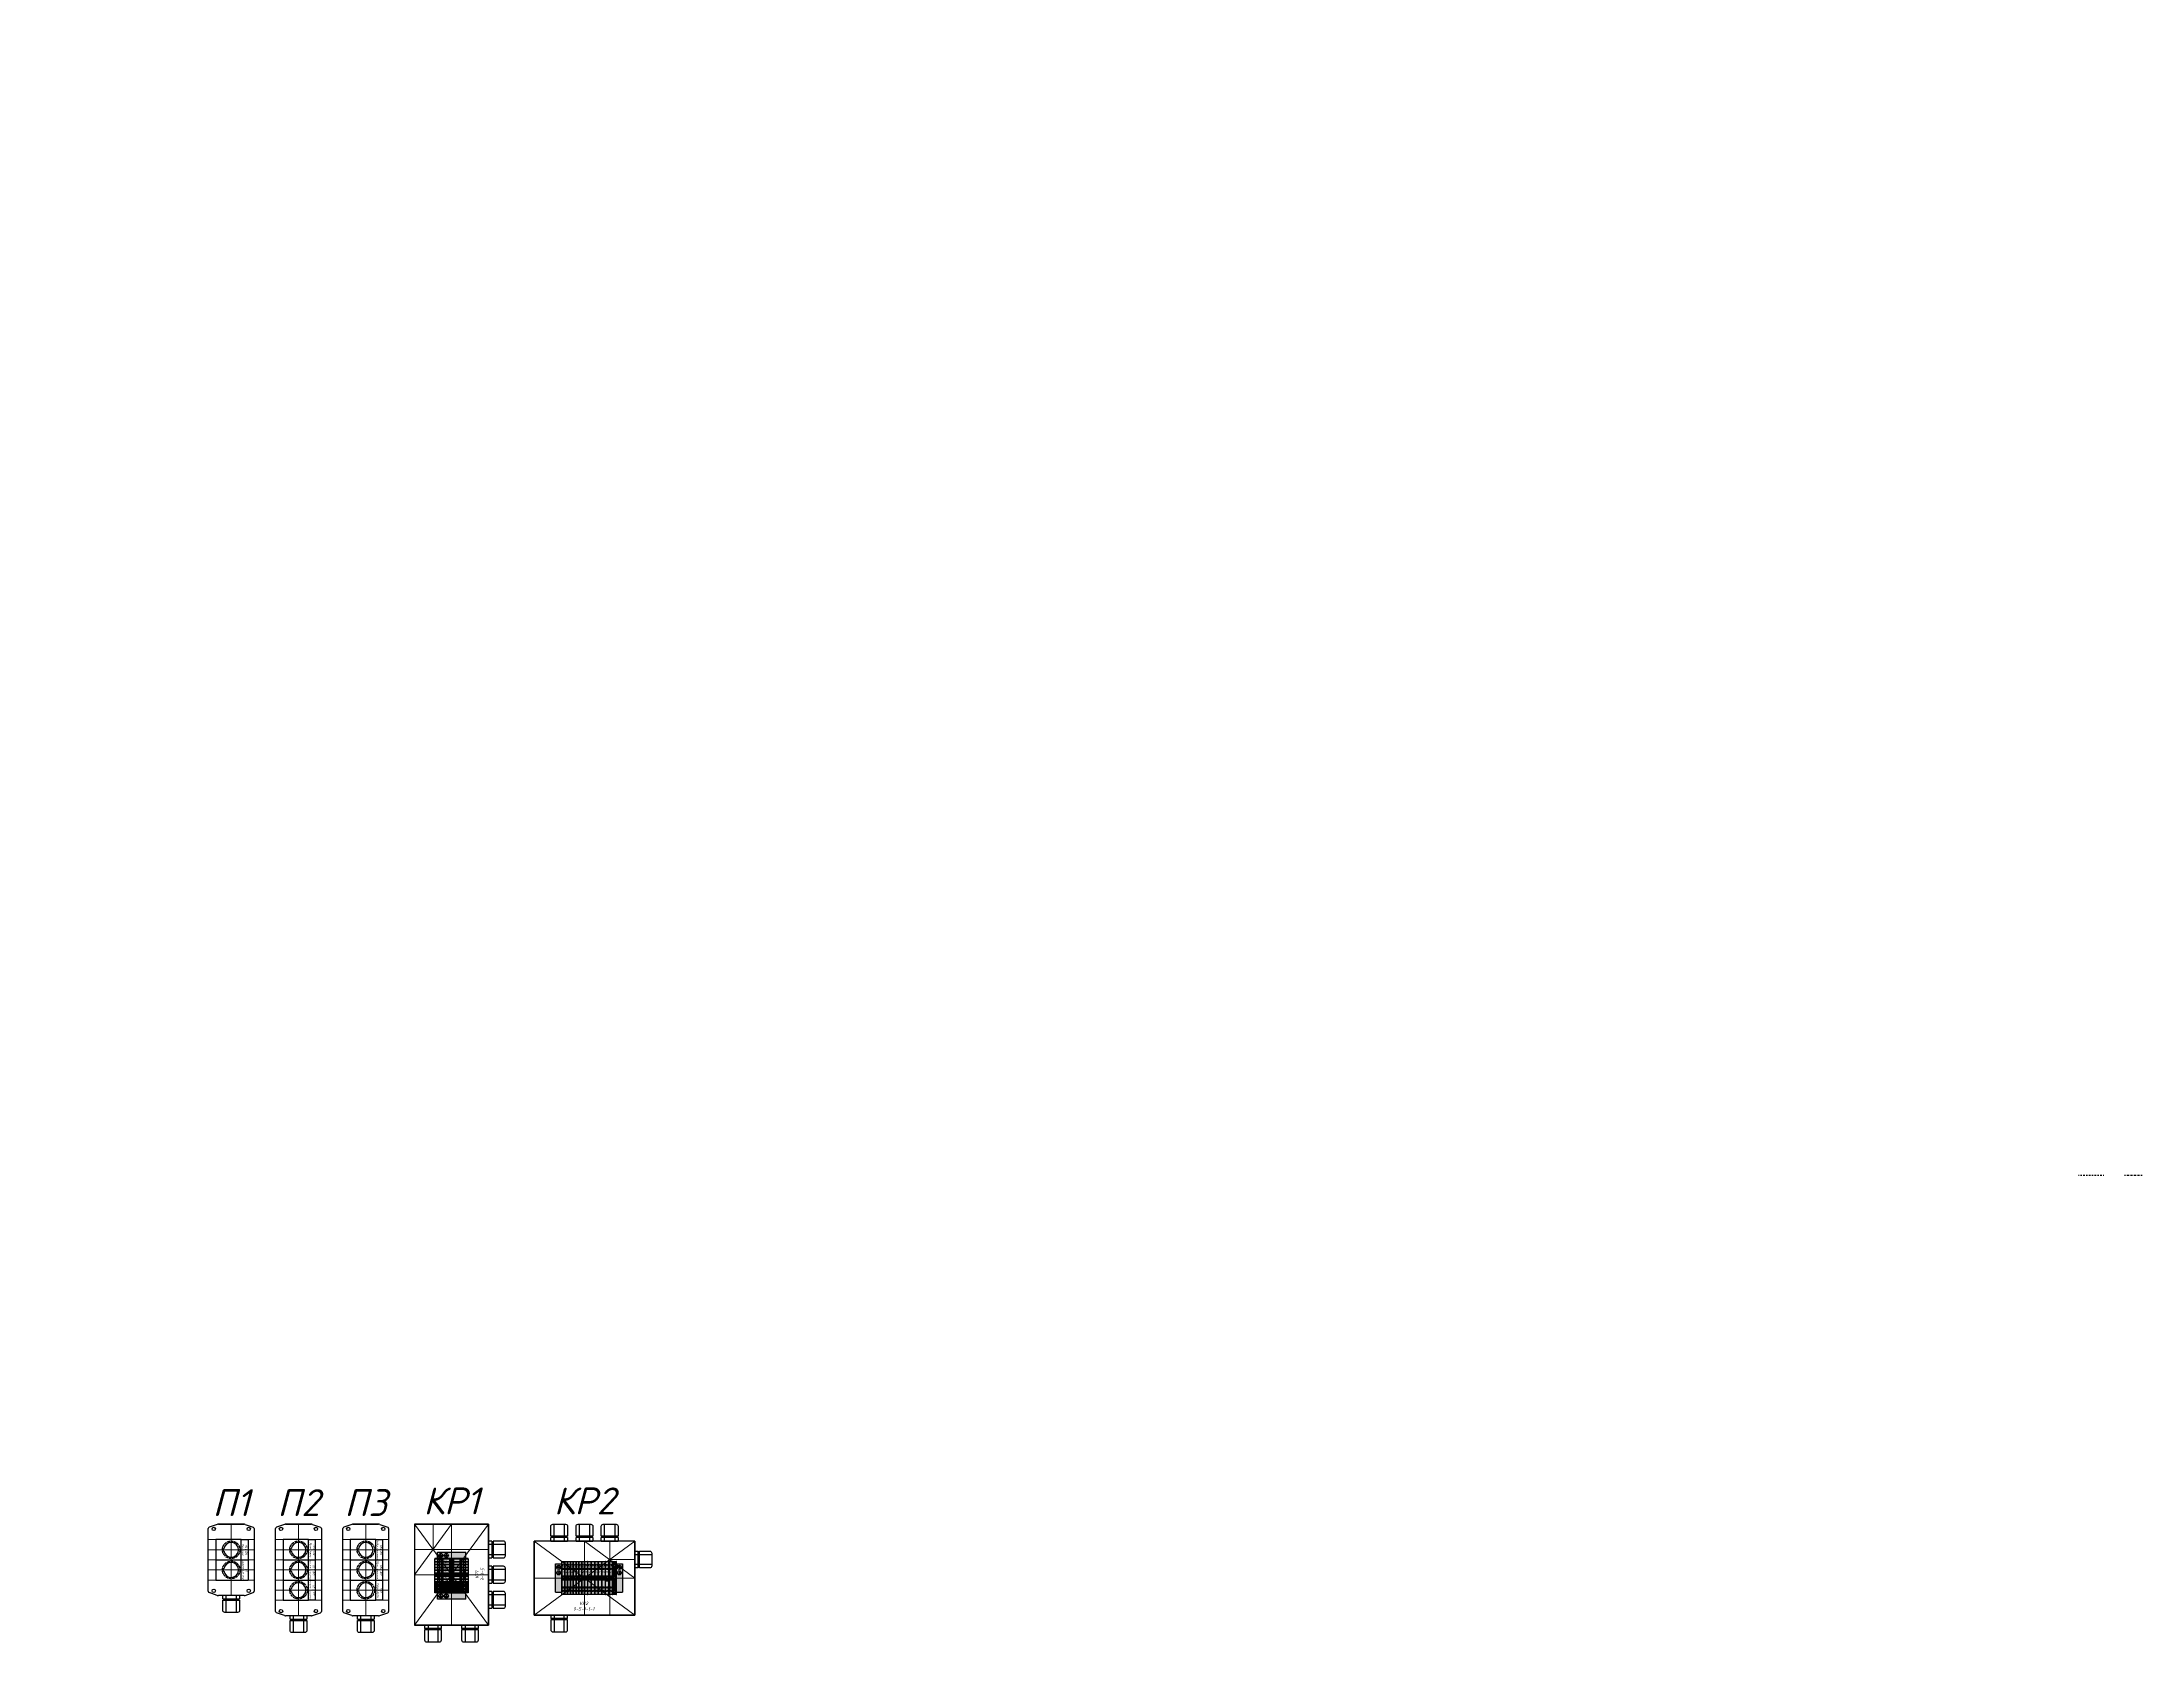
# Model space of a CAD drawing. Header units: millimetres. Extents: x 0 to 53000, y -591 to 24400.
# Drawn here: x 5819 to 8940, y 6825 to 9202 of the extents above; entities that cross this region are included whole.
import ezdxf
from ezdxf.enums import TextEntityAlignment as Align

# ---------------------------------------------------------------- set-up
doc = ezdxf.new("R2010")
doc.units = ezdxf.units.MM
doc.linetypes.add('Ш4х1_Гост_ЕСКД', pattern=[5, 4, -1])
for name, color, linetype, lineweight in [('Основная', 7, 'Continuous', 30), ('Перемычка', 6, 'Continuous', 140), ('Штриховая', 7, 'Ш4х1_Гост_ЕСКД', 30)]:
    doc.layers.add(name, color=color, linetype=linetype, lineweight=lineweight)
doc.layers.add('Привязки', color=2, linetype='Continuous', lineweight=0, plot=False, transparency=0.8)
doc.styles.add('текст', font='isocpeui.ttf')

# ---------------------------------------------------------------- blocks, each defined once
blk = doc.blocks.new('Кнопочный пост на 2 отв')
at = {"layer": 'Основная'}
for p, q in [((0, -46.6), (0, 46.6)), ((13.2, 52.7), (1.3, 48.5)), ((14.9, 53), (53.1, 53)), ((53.1, 53), (14.9, 53)), ((34, 53), (14.9, 53)), ((54.8, 52.7), (66.7, 48.5)), ((68, 46.6), (68, -46.6)), ((49, 30), (11, 30)), ((11, 30), (11, 0)), ((11, 0), (49, 0)), ((11, 0), (11, -30)), ((21.6, 16.5), (23.1, 16.5)), ((21.6, 13.5), (23.1, 13.5)), ((49, 30), (59, 30)), ((49, -30), (49, 30)), ((49, 0), (59, 0)), ((59, 30), (59, -30)), ((11, -30), (11, -30)), ((11, -30), (49, -30)), ((21.6, -13.5), (23.1, -13.5)), ((21.6, -16.5), (23.1, -16.5)), ((49, -30), (59, -30)), ((13.2, -52.7), (1.3, -48.5)), ((53.1, -53), (14.9, -53)), ((34, -53), (14.9, -53)), ((54.8, -52.7), (66.7, -48.5))]:
    blk.add_line(p, q, dxfattribs=at)
for centre in [(8, 46), (60, 46), (8, -46), (60, -46)]:
    blk.add_circle(centre, 2.5, dxfattribs=at)
for centre, radius, start, end in [((2, 46.6), 2, 109.6538, 180), ((14.9, 48), 5, 90, 109.6538), ((53.1, 48), 5, 70.3462, 90), ((66, 46.6), 2, 0, 70.3462), ((34, 15), 12.5, 173.1079, 186.8921), ((34, 15), 11, 187.8375, 172.1625), ((34, -15), 12.5, 173.1079, 186.8921), ((34, -15), 11, 187.8375, 172.1625), ((2, -46.6), 2, 180, 250.3462), ((14.9, -48), 5, 250.3462, 270), ((53.1, -48), 5, 270, 289.6538), ((66, -46.6), 2, 289.6538, 0)]:
    blk.add_arc(centre, radius, start, end, dxfattribs=at)
at = {"layer": 'Привязки'}
for p, q in [((34, 53), (34, -53)), ((34, 30), (0, 30)), ((68, 15), (0, 15)), ((34, 0), (0, 0)), ((11, -30), (11, 30)), ((34, 30), (68, 30)), ((34, -15), (34, 15)), ((34, 0), (68, 0)), ((49, -15), (49, 30)), ((0, -15), (68, -15)), ((34, -30), (0, -30)), ((34, -45), (34, -15)), ((34, -30), (68, -30)), ((49, -15), (49, -30))]:
    blk.add_line(p, q, dxfattribs=at)
at = {"layer": 'Штриховая'}
for centre in [(34, 15), (34, -15)]:
    blk.add_circle(centre, 13, dxfattribs=at)
at = {"style": 'текст'}
blk.add_attdef('№', text='', height=40, dxfattribs=at).set_placement((34, 53), align=Align.BOTTOM_CENTER)
blk = doc.blocks.new('Сальник')
at = {"layer": 'Основная'}
for p, q in [((-12.5, 0), (-12.5, -5)), ((-12.5, 0), (12.5, 0)), ((-7.5, 0), (-7.5, -5)), ((7.5, -5), (7.5, 0)), ((12.5, -5), (12.5, 0)), ((12.5, -5), (-12.5, -5)), ((12.5, -7), (-12.5, -7)), ((-12.5, -7), (-12.5, -22)), ((-10.5, -5), (-10.5, -7)), ((-9.5, -25), (9.5, -25)), ((-7.5, -7), (-7.5, -25)), ((7.5, -25), (7.5, -7)), ((10.5, -7), (10.5, -5)), ((12.5, -22), (12.5, -7))]:
    blk.add_line(p, q, dxfattribs=at)
for centre, start, end in [((-9.5, -22), 180, 270), ((9.5, -22), 270, 0)]:
    blk.add_arc(centre, 3, start, end, dxfattribs=at)
blk = doc.blocks.new('Стопор на DIN')
at = {"layer": 'Основная', "true_color": 0x939598}
h = blk.add_hatch(color=252, dxfattribs=at)
h.dxf.hatch_style = 1
h.paths.add_polyline_path([(0, 21), (-9.5, 21), (-9.5, -21), (0, -21)])
at = {"layer": 'Основная'}
for p, q in [((-9.5, -21), (-9.5, 21)), ((-9.5, 21), (0, 21)), ((-4.8, 15.9), (-7.8, 15.9)), ((-7.8, 15.9), (-1.7, 15.9)), ((-7.8, 7.7), (-1.7, 7.7)), ((-4.8, 19), (-4.8, 12.9)), ((-4.8, 10.7), (-4.8, 4.6)), ((0, 21), (0, -21)), ((-9.5, -21), (0, -21))]:
    blk.add_line(p, q, dxfattribs=at)
for centre in [(-4.8, 15.9), (-4.8, 7.7)]:
    blk.add_circle(centre, 3.05, dxfattribs=at)
blk = doc.blocks.new('КПИ 2-1.5')
at = {"layer": 'Основная'}
for p, q in [((0, -24.65), (0, 24.65)), ((0, 24.65), (4.2, 24.65)), ((2.1, 3), (0.525, 3)), ((0.525, 3), (0.525, 0)), ((0.525, 0.5), (3.675, 0.5)), ((0.525, 0.5), (3.675, 0.5)), ((0.525, 0), (0.525, -3)), ((3.675, 3), (2.1, 3)), ((3.675, 3), (3.675, 0)), ((3.675, 0), (3.675, -3)), ((4.2, 24.65), (4.2, -24.65)), ((4.2, -24.65), (0, -24.65)), ((3.675, -0.5), (0.525, -0.5)), ((0.525, -0.5), (3.675, -0.5)), ((2.1, -3), (0.525, -3)), ((3.675, -3), (2.1, -3))]:
    blk.add_line(p, q, dxfattribs=at)
for points in [[(1.1, 14.825), (3.1, 14.825), (3.1, 12.825), (1.1, 12.825)], [(1.1, -12.825), (3.1, -12.825), (3.1, -14.825), (1.1, -14.825)]]:
    blk.add_lwpolyline(points, close=True, dxfattribs=at)
for centre in [(2.1, 19.2375), (2.1, -19.2375)]:
    blk.add_circle(centre, 1.4187, dxfattribs=at)
blk = doc.blocks.new('КПИ 2-1.5 черная')
at = {"layer": 'Основная', "true_color": 0x000000}
h = blk.add_hatch(dxfattribs=at)
h.set_pattern_fill('AR-B816', color=18)
h.set_pattern_definition([(0, (-15.73, 7), (0, 203.2), []), (90, (-15.73, 7), (-203.2, 203.2), [203.2, -203.2])])
h.paths.add_polyline_path([(4.2, 24.6), (0, 24.6), (0, -24.6), (4.2, -24.6)])
h.paths.add_polyline_path([(3.5, 19.2, -1), (0.7, 19.2, -1)], flags=16)
h.paths.add_polyline_path([(3.1, 14.8), (3.1, 12.8), (1.1, 12.8), (1.1, 14.8)], flags=16)
h.paths.add_polyline_path([(3.7, 3), (3.7, 0), (3.7, -3), (2.1, -3), (0.5, -3), (0.5, 0), (0.5, 3), (2.1, 3)], flags=16)
h.paths.add_polyline_path([(3.1, -12.8), (3.1, -14.8), (1.1, -14.8), (1.1, -12.8)], flags=16)
h.paths.add_polyline_path([(3.5, -19.2, -1), (0.7, -19.2, -1)], flags=16)
at = {"layer": 'Основная', "true_color": 0x454545}
h = blk.add_hatch(color=250, dxfattribs=at)
h.dxf.hatch_style = 1
h.paths.add_polyline_path([(0, -24.6), (4.2, -24.6), (4.2, 24.6), (0, 24.6)])
h.paths.add_polyline_path([(2.1, 3), (3.7, 3), (3.7, 0), (3.7, -3), (2.1, -3), (0.5, -3), (0.5, 0), (0.5, 3)], flags=16)
h.paths.add_polyline_path([(1.1, 12.8), (1.1, 14.8), (3.1, 14.8), (3.1, 12.8)], flags=16)
h.paths.add_polyline_path([(0.7, 19.2, -1), (3.5, 19.2, -1)], flags=16)
h.paths.add_polyline_path([(3.1, -12.8), (3.1, -14.8), (1.1, -14.8), (1.1, -12.8)], flags=16)
h.paths.add_polyline_path([(3.5, -19.2, -1), (0.7, -19.2, -1)], flags=16)
at = {"layer": 'Привязки'}
for centre in [(2.1, 1.8), (2.1, -1.7)]:
    blk.add_circle(centre, 0.00000908, dxfattribs=at)
for p in [(2.1, 1.8), (2.1, 1.8), (2.1, 1.8), (2.1, 1.8), (2.1, 1.8), (2.1, 1.8), (2.1, -1.7), (2.1, -1.7), (2.1, -1.7), (2.1, -1.7), (2.1, -1.7), (2.1, -1.7)]:
    blk.add_point(p, dxfattribs=at)
at = {"layer": 'Основная', "color": 18, "true_color": 0x000000}
blk.add_blockref('КПИ 2-1.5', (0, 0), dxfattribs=at)
at = {"style": 'текст'}
blk.add_attdef('№', text='', height=3, dxfattribs=at).set_placement((2, 9), align=Align.MIDDLE_CENTER)
blk = doc.blocks.new('КПИ 2-1.5 красная')
at = {"layer": 'Основная'}
h = blk.add_hatch(dxfattribs=at)
h.set_pattern_fill('AR-B816', color=1)
h.paths.add_polyline_path([(2253.5, 559.4), (2257.7, 559.4), (2257.7, 608.6), (2253.5, 608.6)])
h.paths.add_polyline_path([(2255.6, 587), (2257.2, 587), (2257.2, 584), (2257.2, 581), (2255.6, 581), (2254, 581), (2254, 584), (2254, 587)], flags=16)
h.paths.add_polyline_path([(2254.6, 596.8), (2254.6, 598.8), (2256.6, 598.8), (2256.6, 596.8)], flags=16)
h.paths.add_polyline_path([(2254.2, 603.2, -1), (2257, 603.2, -1)], flags=16)
h.paths.add_polyline_path([(2256.6, 571.2), (2256.6, 569.2), (2254.6, 569.2), (2254.6, 571.2)], flags=16)
h.paths.add_polyline_path([(2257, 564.8, -1), (2254.2, 564.8, -1)], flags=16)
at = {"layer": 'Основная', "true_color": 0x991b1e}
h = blk.add_hatch(color=244, dxfattribs=at)
h.dxf.hatch_style = 1
h.paths.add_polyline_path([(0, -24.6), (4.2, -24.6), (4.2, 24.6), (0, 24.6)])
h.paths.add_polyline_path([(1.1, 12.8), (1.1, 14.8), (3.1, 14.8), (3.1, 12.8)], flags=16)
h.paths.add_polyline_path([(2.1, 3), (3.7, 3), (3.7, 0), (3.7, -3), (2.1, -3), (0.5, -3), (0.5, 0), (0.5, 3)], flags=16)
h.paths.add_polyline_path([(0.7, 19.2, -1), (3.5, 19.2, -1)], flags=16)
h.paths.add_polyline_path([(3.1, -12.8), (3.1, -14.8), (1.1, -14.8), (1.1, -12.8)], flags=16)
h.paths.add_polyline_path([(3.5, -19.2, -1), (0.7, -19.2, -1)], flags=16)
at = {"layer": 'Привязки'}
for centre in [(2.1, 1.8), (2.1, -1.7)]:
    blk.add_circle(centre, 0.00000908, dxfattribs=at)
for p in [(2.1, 1.8), (2.1, 1.8), (2.1, 1.8), (2.1, 1.8), (2.1, 1.8), (2.1, 1.8), (2.1, -1.7), (2.1, -1.7), (2.1, -1.7), (2.1, -1.7), (2.1, -1.7), (2.1, -1.7)]:
    blk.add_point(p, dxfattribs=at)
at = {"layer": 'Основная', "color": 1}
blk.add_blockref('КПИ 2-1.5', (0, 0), dxfattribs=at)
at = {"style": 'текст'}
blk.add_attdef('№', text='', height=3, dxfattribs=at).set_placement((2, 9), align=Align.MIDDLE_CENTER)
blk = doc.blocks.new('Заглушка КПИ красаня 1.5-2.5')
at = {"layer": 'Основная'}
h = blk.add_hatch(color=1, dxfattribs=at)
h.dxf.hatch_style = 1
h.paths.add_polyline_path([(0, -24.65), (0.5, -24.65), (0.5, 24.65), (0, 24.65)])
for p, q in [((0, 24.65), (0, -24.65)), ((0.5, 24.65), (0, 24.65)), ((0.5, -24.65), (0.5, 24.65)), ((0, -24.65), (0.5, -24.65))]:
    blk.add_line(p, q, dxfattribs=at)
blk = doc.blocks.new('Кнопочный пост 3 отв')
at = {"layer": 'Основная'}
for p, q in [((13.2, 67.7), (1.3, 63.5)), ((14.9, 68), (53.1, 68)), ((53.1, 68), (14.9, 68)), ((34, 68), (14.9, 68)), ((54.8, 67.7), (66.7, 63.5)), ((0, -61.6), (0, 61.6)), ((49, 45), (11, 45)), ((11, 45), (11, 15)), ((21.6, 31.5), (23.1, 31.5)), ((49, 45), (59, 45)), ((49, -45), (49, 45)), ((59, 45), (59, -45)), ((68, 61.6), (68, -61.6)), ((11, 15), (49, 15)), ((11, 15), (11, -15)), ((21.6, 28.5), (23.1, 28.5)), ((21.6, 1.5), (23.1, 1.5)), ((49, 15), (59, 15)), ((11, -15), (11, -45)), ((11, -15), (49, -15)), ((21.6, -1.5), (23.1, -1.5)), ((21.6, -28.5), (23.1, -28.5)), ((49, -15), (59, -15)), ((11, -45), (49, -45)), ((21.6, -31.5), (23.1, -31.5)), ((59, -45), (49, -45)), ((13.2, -67.7), (1.3, -63.5)), ((53.1, -68), (14.9, -68)), ((34, -68), (14.9, -68)), ((54.8, -67.7), (66.7, -63.5))]:
    blk.add_line(p, q, dxfattribs=at)
for centre in [(8, 61), (60, 61), (8, -61), (60, -61)]:
    blk.add_circle(centre, 2.5, dxfattribs=at)
for centre, radius, start, end in [((2, 61.6), 2, 109.6538, 180), ((14.9, 63), 5, 90, 109.6538), ((53.1, 63), 5, 70.3462, 90), ((66, 61.6), 2, 0, 70.3462), ((34, 30), 12.5, 173.1079, 186.8921), ((34, 30), 11, 187.8375, 172.1625), ((34, 0), 12.5, 173.1079, 186.8921), ((34, 0), 11, 187.8375, 172.1625), ((34, -30), 12.5, 173.1079, 186.8921), ((34, -30), 11, 187.8375, 172.1625), ((2, -61.6), 2, 180, 250.3462), ((66, -61.6), 2, 289.6538, 0), ((14.9, -63), 5, 250.3462, 270), ((53.1, -63), 5, 270, 289.6538)]:
    blk.add_arc(centre, radius, start, end, dxfattribs=at)
at = {"layer": 'Привязки'}
for p, q in [((34, 68), (34, -68)), ((34, 45), (0, 45)), ((11, -45), (11, 45)), ((34, 45), (68, 45)), ((49, 0), (49, 45)), ((68, 30), (0, 30)), ((34, 15), (0, 15)), ((0, 0), (68, 0)), ((34, 0), (34, 30)), ((34, 15), (68, 15)), ((34, -30), (34, 0)), ((49, 0), (49, -45)), ((34, -15), (0, -15)), ((68, -30), (0, -30)), ((21, -30), (11, -30)), ((34, -15), (68, -15)), ((34, -45), (0, -45)), ((34, -45), (68, -45))]:
    blk.add_line(p, q, dxfattribs=at)
at = {"layer": 'Штриховая'}
for centre in [(34, 30), (34, 0), (34, -30)]:
    blk.add_circle(centre, 13, dxfattribs=at)
at = {"style": 'текст'}
blk.add_attdef('№', text='', height=40, dxfattribs=at).set_placement((34, 68), align=Align.BOTTOM_CENTER)
blk = doc.blocks.new('КПИ 2-2.5')
at = {"layer": 'Основная'}
for p, q in [((0, -24.65), (0, 24.65)), ((0, 24.65), (5.2, 24.65)), ((2.6, 3), (1.025, 3)), ((1.025, 3), (1.025, 0)), ((1.025, 0.5), (4.175, 0.5)), ((1.025, 0.5), (4.175, 0.5)), ((1.025, 0), (1.025, -3)), ((4.175, 3), (2.6, 3)), ((4.175, 3), (4.175, 0)), ((4.175, 0), (4.175, -3)), ((5.2, 24.65), (5.2, -24.65)), ((5.2, -24.65), (0, -24.65)), ((4.175, -0.5), (1.025, -0.5)), ((1.025, -0.5), (4.175, -0.5)), ((2.6, -3), (1.025, -3)), ((4.175, -3), (2.6, -3))]:
    blk.add_line(p, q, dxfattribs=at)
for points in [[(1.6, 14.825), (3.6, 14.825), (3.6, 12.825), (1.6, 12.825)], [(1.6, -12.825), (3.6, -12.825), (3.6, -14.825), (1.6, -14.825)]]:
    blk.add_lwpolyline(points, close=True, dxfattribs=at)
for centre in [(2.6, 19.2375), (2.6, -19.2375)]:
    blk.add_circle(centre, 1.4187, dxfattribs=at)
blk = doc.blocks.new('КПИ 2-2.5 ЖЗ')
at = {"layer": 'Основная', "true_color": 0x939598}
h = blk.add_hatch(color=252, dxfattribs=at)
h.set_gradient(color1=(19, 103, 52), color2=(200, 201, 45), rotation=45, name='CYLINDER')
h.paths.add_polyline_path([(5.2, 24.6), (0, 24.6), (0, 0), (1, 0), (1, 3), (2.6, 3), (4.2, 3), (4.2, -3), (5.2, -3)])
h.paths.add_polyline_path([(1.6, 12.8), (1.6, 14.8), (3.6, 14.8), (3.6, 12.8)], flags=16)
edge = h.paths.add_edge_path(flags=16)
edge.add_arc((2.6, 19.2), 1.42, 0, 360)
at = {"layer": 'Основная'}
h = blk.add_hatch(color=256, dxfattribs=at)
h.set_gradient(color1=(200, 201, 45), color2=(19, 103, 52), rotation=45, name='CYLINDER')
h.paths.add_polyline_path([(5.2, 0), (4.2, 0), (4.2, -3), (2.6, -3), (1, -3), (1, 3), (0, 3), (0, -24.6), (5.2, -24.6)])
h.paths.add_polyline_path([(3.6, -12.8), (3.6, -14.8), (1.6, -14.8), (1.6, -12.8)], flags=16)
edge = h.paths.add_edge_path(flags=16)
edge.add_arc((2.6, -19.2), 1.42, 0, 360)
at = {"layer": 'Привязки'}
for centre in [(2.6, 1.8), (2.6, -1.7)]:
    blk.add_circle(centre, 0.00000908, dxfattribs=at)
for p in [(2.6, 1.8), (2.6, 1.8), (2.6, 1.8), (2.6, 1.8), (2.6, 1.8), (2.6, 1.8), (2.6, -1.7), (2.6, -1.7), (2.6, -1.7), (2.6, -1.7), (2.6, -1.7), (2.6, -1.7)]:
    blk.add_point(p, dxfattribs=at)
at = {"layer": 'Основная'}
blk.add_blockref('КПИ 2-2.5', (0, 0), dxfattribs=at)
blk = doc.blocks.new('Заглушка КПИ черн 1.5-2.5')
at = {"layer": 'Основная', "true_color": 0x000000}
h = blk.add_hatch(color=18, dxfattribs=at)
h.dxf.hatch_style = 1
h.paths.add_polyline_path([(0, -24.65), (0.5, -24.65), (0.5, 24.65), (0, 24.65)])
at = {"layer": 'Основная'}
for p, q in [((0, 24.65), (0, -24.65)), ((0.5, 24.65), (0, 24.65)), ((0.5, -24.65), (0.5, 24.65)), ((0, -24.65), (0.5, -24.65))]:
    blk.add_line(p, q, dxfattribs=at)
blk = doc.blocks.new('Заглушка КПИ зеленая 1.5-2.5')
at = {"layer": 'Основная'}
h = blk.add_hatch(color=3, dxfattribs=at)
h.dxf.hatch_style = 1
h.paths.add_polyline_path([(2212.9, 559.4), (2213.4, 559.4), (2213.4, 608.6), (2212.9, 608.6)])
for p, q in [((2212.9, 608.6), (2212.9, 559.4)), ((2213.4, 608.6), (2212.9, 608.6)), ((2213.4, 559.4), (2213.4, 608.6)), ((2212.9, 559.4), (2213.4, 559.4))]:
    blk.add_line(p, q, dxfattribs=at)
blk = doc.blocks.new('КПИ 2-2.5 синяя')
at = {"layer": 'Основная', "true_color": 0x22346e}
h = blk.add_hatch(color=159, dxfattribs=at)
h.dxf.hatch_style = 1
h.paths.add_polyline_path([(5.2, 24.6), (0, 24.6), (0, -24.6), (5.2, -24.6)])
h.paths.add_polyline_path([(4.2, 3), (4.2, 0), (4.2, -3), (2.6, -3), (1, -3), (1, 0), (1, 3), (2.6, 3)], flags=16)
h.paths.add_polyline_path([(1.6, 12.8), (1.6, 14.8), (3.6, 14.8), (3.6, 12.8)], flags=16)
h.paths.add_polyline_path([(1.2, 19.2, -1), (4, 19.2, -1)], flags=16)
h.paths.add_polyline_path([(3.6, -12.8), (3.6, -14.8), (1.6, -14.8), (1.6, -12.8)], flags=16)
h.paths.add_polyline_path([(4, -19.2, -1), (1.2, -19.2, -1)], flags=16)
at = {"layer": 'Привязки'}
for centre in [(2.6, 1.8), (2.6, -1.7)]:
    blk.add_circle(centre, 0.00000908, dxfattribs=at)
for p in [(2.6, 1.8), (2.6, 1.8), (2.6, 1.8), (2.6, 1.8), (2.6, 1.8), (2.6, 1.8), (2.6, -1.7), (2.6, -1.7), (2.6, -1.7), (2.6, -1.7), (2.6, -1.7), (2.6, -1.7)]:
    blk.add_point(p, dxfattribs=at)
at = {"layer": 'Основная'}
blk.add_blockref('КПИ 2-2.5', (0, 0), dxfattribs=at)
blk = doc.blocks.new('Заглушка КПИ синяя 1.5-2.5')
at = {"layer": 'Основная'}
h = blk.add_hatch(color=5, dxfattribs=at)
h.dxf.hatch_style = 1
h.paths.add_polyline_path([(0, -24.65), (0.5, -24.65), (0.5, 24.65), (0, 24.65)])
for p, q in [((0, 24.65), (0, -24.65)), ((0.5, 24.65), (0, 24.65)), ((0.5, -24.65), (0.5, 24.65)), ((0, -24.65), (0.5, -24.65))]:
    blk.add_line(p, q, dxfattribs=at)
blk = doc.blocks.new('КПИ 2-2.5 серая')
at = {"layer": 'Основная', "true_color": 0x939598}
h = blk.add_hatch(dxfattribs=at)
h.set_pattern_fill('AR-B816', color=252)
h.paths.add_polyline_path([(2283.7, 559.4), (2288.9, 559.4), (2288.9, 608.6), (2283.7, 608.6)])
h.paths.add_polyline_path([(2286.3, 587), (2287.9, 587), (2287.9, 584), (2287.9, 581), (2286.3, 581), (2284.7, 581), (2284.7, 584), (2284.7, 587)], flags=16)
h.paths.add_polyline_path([(2285.3, 596.8), (2285.3, 598.8), (2287.3, 598.8), (2287.3, 596.8)], flags=16)
h.paths.add_polyline_path([(2284.9, 603.2, -1), (2287.7, 603.2, -1)], flags=16)
h.paths.add_polyline_path([(2285.3, 571.2), (2287.3, 571.2), (2287.3, 569.2), (2285.3, 569.2)], flags=16)
h.paths.add_polyline_path([(2287.7, 564.8, -1), (2284.9, 564.8, -1)], flags=16)
h = blk.add_hatch(color=252, dxfattribs=at)
h.dxf.hatch_style = 1
h.paths.add_polyline_path([(5.2, 24.6), (0, 24.6), (0, -24.6), (5.2, -24.6)])
h.paths.add_polyline_path([(4.2, 3), (4.2, 0), (4.2, -3), (2.6, -3), (1, -3), (1, 0), (1, 3), (2.6, 3)], flags=16)
h.paths.add_polyline_path([(1.6, 12.8), (1.6, 14.8), (3.6, 14.8), (3.6, 12.8)], flags=16)
h.paths.add_polyline_path([(1.2, 19.2, -1), (4, 19.2, -1)], flags=16)
h.paths.add_polyline_path([(3.6, -12.8), (3.6, -14.8), (1.6, -14.8), (1.6, -12.8)], flags=16)
h.paths.add_polyline_path([(4, -19.2, -1), (1.2, -19.2, -1)], flags=16)
at = {"layer": 'Привязки'}
blk.add_line((0, 0), (5.2, 0), dxfattribs=at)
for centre in [(2.6, 1.8), (2.6, -1.7)]:
    blk.add_circle(centre, 0.00000908, dxfattribs=at)
for p in [(2.6, 1.8), (2.6, 1.8), (2.6, 1.8), (2.6, 1.8), (2.6, 1.8), (2.6, 1.8), (2.6, -1.7), (2.6, -1.7), (2.6, -1.7), (2.6, -1.7), (2.6, -1.7), (2.6, -1.7)]:
    blk.add_point(p, dxfattribs=at)
at = {"layer": 'Основная'}
blk.add_blockref('КПИ 2-2.5', (0, 0), dxfattribs=at)
blk = doc.blocks.new('Заглушка КПИ серая 1.5-2.5')
at = {"layer": 'Основная', "true_color": 0x939598}
h = blk.add_hatch(color=252, dxfattribs=at)
h.dxf.hatch_style = 1
h.paths.add_polyline_path([(0, -24.65), (0.5, -24.65), (0.5, 24.65), (0, 24.65)])
at = {"layer": 'Основная'}
for p, q in [((0, 24.65), (0, -24.65)), ((0.5, 24.65), (0, 24.65)), ((0.5, -24.65), (0.5, 24.65)), ((0, -24.65), (0.5, -24.65))]:
    blk.add_line(p, q, dxfattribs=at)

msp = doc.modelspace()

# ---------------------------------------------------------------- linework, layer by layer
at = {"layer": 'Основная'}
for p, q in [((6482.5, 7000), (6372.5, 7000)), ((6372.5, 7000), (6372.5, 6850)), ((6372.5, 7000), (6372.5, 6962.5)), ((6372.5, 7000), (6400, 7000)), ((6400, 7000), (6427.5, 7000)), ((6427.5, 7000), (6455, 7000)), ((6455, 7000), (6482.5, 7000)), ((6482.5, 6850), (6482.5, 7000)), ((6482.5, 7000), (6482.5, 6962.5)), ((6372.5, 6962.5), (6372.5, 6925)), ((6482.5, 6962.5), (6482.5, 6925)), ((6550, 6975), (6550, 6865)), ((6700, 6975), (6550, 6975)), ((6587.5, 6975), (6550, 6975)), ((6550, 6865), (6550, 6975)), ((6550, 6975), (6550, 6947.5)), ((6625, 6975), (6587.5, 6975)), ((6662.5, 6975), (6625, 6975)), ((6700, 6975), (6662.5, 6975)), ((6700, 6865), (6700, 6975)), ((6700, 6975), (6700, 6947.5)), ((6550, 6947.5), (6550, 6920)), ((6700, 6947.5), (6700, 6920)), ((6372.5, 6925), (6372.5, 6887.5)), ((6482.5, 6925), (6482.5, 6887.5)), ((6550, 6920), (6550, 6892.5)), ((6700, 6920), (6700, 6892.5)), ((6372.5, 6887.5), (6372.5, 6850)), ((6482.5, 6887.5), (6482.5, 6850)), ((6550, 6892.5), (6550, 6865)), ((6700, 6892.5), (6700, 6865)), ((6372.5, 6850), (6482.5, 6850)), ((6482.5, 6850), (6372.5, 6850)), ((6372.5, 6850), (6400, 6850)), ((6400, 6850), (6427.5, 6850)), ((6427.5, 6850), (6455, 6850)), ((6455, 6850), (6482.5, 6850)), ((6550, 6865), (6700, 6865)), ((6587.5, 6865), (6550, 6865)), ((6625, 6865), (6587.5, 6865)), ((6662.5, 6865), (6625, 6865)), ((6700, 6865), (6662.5, 6865))]:
    msp.add_line(p, q, dxfattribs=at)
at = {"layer": 'Перемычка'}
for p, q in [((6425.75002, 6916.30706), (6425.75002, 6920.50706)), ((6642.89776, 6921.74998), (6637.69777, 6921.75)), ((6648.09777, 6921.75), (6653.29777, 6921.75))]:
    msp.add_line(p, q, dxfattribs=at)
at = {"layer": 'Привязки'}
for p, q in [((6372.5, 6850), (6482.5, 7000)), ((6372.5, 7000), (6482.5, 6850)), ((6372.5, 6925), (6427.5, 7000)), ((6400, 6962.5), (6400, 7000)), ((6427.5, 6850), (6427.5, 7000)), ((6372.5, 6962.5), (6482.5, 6962.5)), ((6550, 6975), (6700, 6865)), ((6700, 6975), (6550, 6865)), ((6625, 6975), (6625, 6865)), ((6625, 6975), (6700, 6920)), ((6662.5, 6975), (6662.5, 6865)), ((6662.5, 6947.5), (6700, 6947.5)), ((6372.5, 6925), (6482.5, 6925)), ((6550, 6920), (6700, 6920))]:
    msp.add_line(p, q, dxfattribs=at)

# ---------------------------------------------------------------- block references
at = {"layer": 'Основная', "rotation": 90}
for name, p, values in [('КПИ 2-1.5 красная', (6427.50001, 6944.10709), {'№': '11'}), ('КПИ 2-1.5 красная', (6427.50001, 6939.90709), {'№': '10'}), ('КПИ 2-1.5 красная', (6427.50001, 6935.70709), {'№': '9'}), ('КПИ 2-1.5 красная', (6427.50001, 6931.50709), {'№': '8'}), ('КПИ 2-1.5 красная', (6427.50001, 6927.30709), {'№': '7'}), ('КПИ 2-1.5 черная', (6427.50003, 6922.60706), {'№': '6'}), ('КПИ 2-1.5 черная', (6427.50003, 6918.40706), {'№': '5'}), ('КПИ 2-1.5 черная', (6427.50003, 6914.20706), {'№': '4'})]:
    msp.add_blockref(name, p, dxfattribs=at).add_auto_attribs(values)
at = {"layer": 'Основная'}
for name, p, values in [('КПИ 2-1.5 красная', (6591.59776, 6919.99999), {'№': '1'}), ('КПИ 2-1.5 красная', (6595.79776, 6919.99999), {'№': '2'}), ('КПИ 2-1.5 красная', (6599.99776, 6919.99999), {'№': '3'}), ('КПИ 2-1.5 красная', (6604.19776, 6919.99999), {'№': '4'}), ('КПИ 2-1.5 красная', (6608.39776, 6919.99999), {'№': '5'}), ('КПИ 2-1.5 красная', (6612.59776, 6919.99999), {'№': '6'}), ('КПИ 2-1.5 красная', (6616.79776, 6920), {'№': '7'}), ('КПИ 2-1.5 красная', (6620.99776, 6919.99999), {'№': '8'}), ('КПИ 2-1.5 красная', (6625.19776, 6919.99999), {'№': '9'}), ('Кнопочный пост на 2 отв', (6066, 6947), {'№': 'П1'}), ('Кнопочный пост 3 отв', (6166, 6932), {'№': 'П2'}), ('Кнопочный пост 3 отв', (6266, 6932), {'№': 'П3'}), ('КПИ 2-1.5 черная', (6656.39776, 6919.99997), {'№': '15'})]:
    msp.add_blockref(name, p, dxfattribs=at).add_auto_attribs(values)
at = {"layer": 'Основная', "lineweight": -3}
ref = msp.add_blockref('КПИ 2-2.5 серая', (6629.89776, 6919.99999), dxfattribs=at)
ref.add_attrib('№', '10', dxfattribs={"layer": '0', "height": 3, "style": 'текст'}).set_placement((6632.49776, 6928.82499), align=Align.MIDDLE_CENTER)
ref = msp.add_blockref('КПИ 2-2.5 серая', (6635.09776, 6919.99999), dxfattribs=at)
ref.add_attrib('№', '11', dxfattribs={"layer": '0', "height": 3, "style": 'текст'}).set_placement((6637.69776, 6928.82499), align=Align.MIDDLE_CENTER)
ref = msp.add_blockref('КПИ 2-2.5 серая', (6640.29776, 6919.99998), dxfattribs=at)
ref.add_attrib('№', '12', dxfattribs={"layer": '0', "height": 3, "style": 'текст'}).set_placement((6642.89776, 6928.82498), align=Align.MIDDLE_CENTER)
ref = msp.add_blockref('КПИ 2-2.5 серая', (6645.49776, 6919.99999), dxfattribs=at)
ref.add_attrib('№', '13', dxfattribs={"layer": '0', "height": 3, "style": 'текст'}).set_placement((6648.09776, 6928.82499), align=Align.MIDDLE_CENTER)
ref = msp.add_blockref('КПИ 2-2.5 серая', (6650.69776, 6919.99999), dxfattribs=at)
ref.add_attrib('№', '14', dxfattribs={"layer": '0', "height": 3, "style": 'текст'}).set_placement((6653.29776, 6928.82499), align=Align.MIDDLE_CENTER)
at = {"layer": 'Основная', "xscale": -1}
for p, rotation in [((6587.5, 6975), 180), ((6625, 6975), 180), ((6662.5, 6975), 180), ((6700, 6947.5), 90)]:
    msp.add_blockref('Сальник', p, dxfattribs=dict(at, rotation=rotation))
at = {"layer": 'Основная', "rotation": 90}
for name, p in [('Сальник', (6482.5, 6962.5)), ('Заглушка КПИ красаня 1.5-2.5', (6427.5, 6948.30709)), ('Сальник', (6482.5, 6925)), ('Заглушка КПИ черн 1.5-2.5', (6427.50003, 6926.80709)), ('Сальник', (6482.5, 6887.5))]:
    msp.add_blockref(name, p, dxfattribs=at)
at = {"layer": 'Основная', "lineweight": -3, "rotation": 90}
for name, p in [('Стопор на DIN', (6427.5, 6958.30709)), ('Заглушка КПИ зеленая 1.5-2.5', (7011.49999, 4700.78356)), ('Стопор на DIN', (6427.5, 6898.10703))]:
    msp.add_blockref(name, p, dxfattribs=at)
at = {"layer": 'Основная', "lineweight": -3}
for name, p in [('Стопор на DIN', (6591.59776, 6920)), ('Заглушка КПИ зеленая 1.5-2.5', (4459.07426, 6336.00001)), ('Заглушка КПИ зеленая 1.5-2.5', (4459.07426, 6336.00001)), ('Стопор на DIN', (6681.70518, 6920.00004))]:
    msp.add_blockref(name, p, dxfattribs=at)
at = {"layer": 'Основная'}
for name, p in [('Заглушка КПИ красаня 1.5-2.5', (6629.39776, 6919.99999)), ('Заглушка КПИ серая 1.5-2.5', (6655.89776, 6919.99997)), ('Заглушка КПИ черн 1.5-2.5', (6660.59776, 6919.99997)), ('Заглушка КПИ синяя 1.5-2.5', (6666.29776, 6919.99997)), ('Сальник', (6400, 6850)), ('Сальник', (6455, 6850)), ('Сальник', (6587.5, 6865))]:
    msp.add_blockref(name, p, dxfattribs=at)
at = {"layer": 'Основная', "lineweight": -3}
ref = msp.add_blockref('КПИ 2-2.5 синяя', (6661.09776, 6919.99997), dxfattribs=at)
ref.add_attrib('№', '16', dxfattribs={"layer": '0', "height": 3, "style": 'текст'}).set_placement((6663.69776, 6928.82497), align=Align.MIDDLE_CENTER)
ref = msp.add_blockref('КПИ 2-2.5 ЖЗ', (6666.79776, 6920), dxfattribs=at)
ref.add_attrib('№', '17', dxfattribs={"layer": '0', "height": 3, "style": 'текст'}).set_placement((6669.39776, 6928.825), align=Align.MIDDLE_CENTER)
ref = msp.add_blockref('КПИ 2-2.5 ЖЗ', (6427.50002, 6903.30703), dxfattribs=dict(at, rotation=90))
ref.add_attrib('№', '2', dxfattribs={"layer": '0', "height": 3, "rotation": 90, "style": 'текст'}).set_placement((6418.67502, 6905.90703), align=Align.MIDDLE_CENTER)
ref = msp.add_blockref('КПИ 2-2.5 ЖЗ', (6427.50002, 6898.10703), dxfattribs=dict(at, rotation=90))
ref.add_attrib('№', '1', dxfattribs={"layer": '0', "height": 3, "rotation": 90, "style": 'текст'}).set_placement((6418.67502, 6900.70703), align=Align.MIDDLE_CENTER)
ref = msp.add_blockref('КПИ 2-2.5 ЖЗ', (6427.50003, 6908.50703), dxfattribs=dict(at, rotation=90))
ref.add_attrib('№', '3', dxfattribs={"layer": '0', "height": 3, "rotation": 90, "style": 'текст'}).set_placement((6418.67503, 6911.10703), align=Align.MIDDLE_CENTER)
at = {"layer": 'Основная', "xscale": -1}
for p in [(6100, 6894), (6200, 6864), (6300, 6864)]:
    msp.add_blockref('Сальник', p, dxfattribs=at)

# ---------------------------------------------------------------- texts
at = {"layer": 'Основная', "style": 'текст'}
for s, width, insert, char_height, attachment_point in [('КР1', 110, (6427.5, 7034.52452), 40, 5), ('КР2', 110, (6625, 7034.52452), 40, 5), ('КР2\\P9-5-1-1-1', 16, (6623.84776, 6884.88579), 5, 2)]:
    msp.add_mtext_dynamic_manual_height_columns(s, width=width, gutter_width=200, heights=[0], dxfattribs=dict(at, insert=insert, char_height=char_height, attachment_point=attachment_point))
for s, width, heights, insert, char_height, attachment_point, rotation in [('HL1 GN Питание', 24.3054058, [38.92961], (6120, 6962), 3, 5, 270), ('HL4 GN\\PРучн/Авто', 24.3054058, [38.92961], (6220, 6962), 3, 5, 270), ('SB1 GN\\P{\\H0.83333x;Набор давления}', 38.4244888, [35.3331], (6320, 6962), 3, 5, 270), ('S1\\P{\\H0.83333x;Аварийный стоп}', 36.8020103, [14.00444], (6120, 6932), 3, 5, 270), ('HL3 RD\\P{\\H0.83333x;Высокое давление}', 42.5773209, [27.0335], (6220, 6932), 3, 5, 270), ('SB2 RD\\P{\\H0.83333x;Сброс давления}', 46.1761386, [23.16039], (6320, 6932), 3, 5, 270), ('КР1\\P3-3-5', 16, [0], (6462.61421, 6924.9494), 5, 2, 90), ('HL2 YE\\P{\\H0.83333x;Низкое давление}', 35.9327895, [28.97014], (6220, 6902), 3, 5, 270), ('SA1\\PРучн/Авто', 24.3054058, [38.92961], (6320, 6902), 3, 5, 270)]:
    msp.add_mtext_dynamic_manual_height_columns(s, width=width, gutter_width=200, heights=heights, dxfattribs=dict(at, insert=insert, char_height=char_height, attachment_point=attachment_point, rotation=rotation))

doc.saveas('drawing.dxf')
